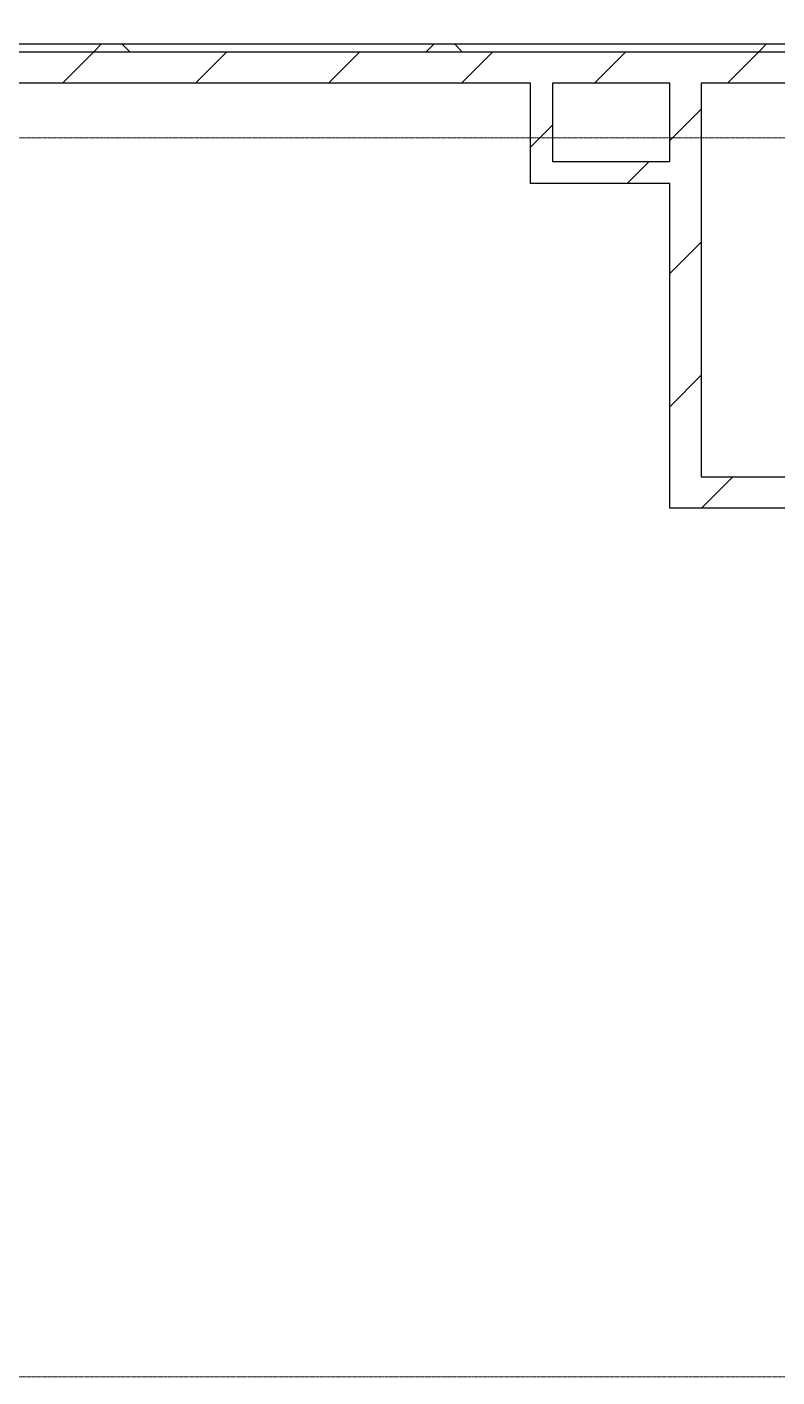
# Model space of a CAD drawing. Header units: millimetres. Extents: x -962357 to -591933, y -35273 to 59420.
# Drawn here: x -683603 to -678817, y -4320 to 4287 of the extents above; entities that cross this region are included whole.
import ezdxf

# ---------------------------------------------------------------- set-up
doc = ezdxf.new("R2010")
doc.units = ezdxf.units.MM
doc.linetypes.add('DPA_Grid _ Level 100', pattern=[10, 5.5, -1.6, 1.3, -1.6])
for name, color, linetype, lineweight in [('A-GLAZ-CURT', 2, 'Continuous', 9), ('A-WALL', 5, 'Continuous', 9), ('A-WALL-FNSH', 2, 'Continuous', 9), ('A-WALL-PATT', 1, 'Continuous', 9), ('S-GRID', 251, 'Continuous', 9)]:
    doc.layers.add(name, color=color, linetype=linetype, lineweight=lineweight)
doc.layers.add('A11_ALU.SOLID SHEET', color=2, linetype='Continuous')
pattern_1 = [(45, (2.4, 1), (-424.26407, 424.26407), [])]

# ---------------------------------------------------------------- blocks, each defined once
blk = doc.blocks.new('PPLS-PP19_Custom Tile Pattern - Custom Tile Pattern-V70-4130-01 MULTI-PURPOSE LEVEL - REFLECTED CEILING PLAN')
at = {"layer": 'A-GLAZ-CURT'}
for p, q in [((-300, 0), (300, 0)), ((300, 0), (-300, 0)), ((-134.2, 0), (-140, 0)), ((230.1, 0), (300, 0)), ((-300, -50), (300, -50)), ((300, -50), (-300, -50))]:
    blk.add_line(p, q, dxfattribs=at)
at = {"layer": 'A-GLAZ-CURT', "flags": 128}
for points in [[(-300, 0), (-291.6, 0), (-283.3, 0), (-275.2, 0), (-267.3, 0), (-259.5, 0), (-251.8, 0), (-244.2, 0), (-236.7, 0), (-229.4, 0), (-222.1, 0), (-214.8, 0), (-207.7, 0), (-200.8, 0), (-194, 0), (-187.5, 0), (-181.4, 0)], [(-190.4, 0), (-196.4, 0), (-202.6, 0), (-209, 0), (-215.7, 0), (-222.6, 0), (-229.7, 0), (-237, 0), (-244.4, 0), (-252, 0), (-259.7, 0), (-267.5, 0), (-275.5, 0), (-283.6, 0), (-291.7, 0), (-300, 0)], [(-149.4, 0), (-141.8, 0), (-132.8, 0), (-126.1, 0)]]:
    blk.add_lwpolyline(points, dxfattribs=at)
at = {"layer": 'A-GLAZ-CURT'}
for points, knots in [([(-300, 0), (-284.7, 0), (-236.6, 0), (-176.1, 0), (-138.3, 0), (-124.9, 0)], [-5323.127839, -5323.127839, -5323.127839, -5323.127839, -4502.809032, -2700.551212, -1108.984966, -1108.984966, -1108.984966, -1108.984966]), ([(-159.2, 0), (-159.6, 0), (-163.4, 0), (-174, 0), (-185.6, 0), (-209.8, 0), (-232, 0), (-248.9, 0), (-253.5, 0), (-253.7, 0)], [-2257.973564, -2257.973564, -2257.973564, -2257.973564, -2237.412286, -2029.680487, -1755.085331, -1400.429864, -858.079193, -543.655514, -531.287897, -531.287897, -531.287897, -531.287897]), ([(-143.3, 0), (-144.7, 0), (-149.9, 0), (-162, 0), (-177.9, 0), (-199.5, 0), (-215.4, 0), (-225.5, 0), (-226.7, 0)], [-2390.191866, -2390.191866, -2390.191866, -2390.191866, -2308.929706, -2113.765672, -1763.376603, -1422.553702, -978.033455, -910.549282, -910.549282, -910.549282, -910.549282]), ([(-128, 0), (-130.6, 0), (-136.8, 0), (-144.4, 0), (-147.1, 0)], [-5691.037617, -5691.037617, -5691.037617, -5691.037617, -5508.838257, -5319.88299, -5319.88299, -5319.88299, -5319.88299]), ([(-65.9, 0), (-70.5, 0), (-83.9, 0), (-110.9, 0), (-128.7, 0), (-142.4, 0), (-143.6, 0)], [-7788.403577, -7788.403577, -7788.403577, -7788.403577, -7508.296369, -7004.680444, -6449.282163, -6393.465623, -6393.465623, -6393.465623, -6393.465623]), ([(-118.2, 0), (-119.4, 0), (-122.1, 0), (-125.4, 0), (-127, 0), (-127.4, 0)], [-164.249813, -164.249813, -164.249813, -164.249813, -98.539552, -24.539552, 0, 0, 0, 0]), ([(-126.5, 0), (-122.4, 0), (-108.7, 0), (-90.8, 0), (-77.2, 0), (-72.3, 0)], [-5231.017328, -5231.017328, -5231.017328, -5231.017328, -4994.692869, -4542.524482, -4234.633075, -4234.633075, -4234.633075, -4234.633075]), ([(-125.7, 0), (-125.3, 0), (-120.4, 0), (-107.3, 0), (-90.4, 0), (-75.3, 0), (-68.4, 0), (-65.1, 0), (-63.6, 0)], [-4082.700899, -4082.700899, -4082.700899, -4082.700899, -4054.690705, -3793.097032, -3402.597032, -3144.956779, -3050.982048, -2969.237017, -2969.237017, -2969.237017, -2969.237017]), ([(-114.9, 0), (-108, 0), (-98.7, 0), (-91.2, 0), (-90.5, 0)], [-6773.888853, -6773.888853, -6773.888853, -6773.888853, -6236.997189, -6184.855039, -6184.855039, -6184.855039, -6184.855039]), ([(-58.7, 0), (-59.6, 0), (-65.7, 0), (-81.2, 0), (-99.4, 0), (-111.4, 0), (-113.3, 0)], [-1113.463882, -1113.463882, -1113.463882, -1113.463882, -1060.00838, -740.068933, -229.489605, -123.718209, -123.718209, -123.718209, -123.718209]), ([(-39.2, 0), (-39.7, 0), (-45.3, 0), (-56.2, 0), (-75.6, 0), (-92, 0), (-103.2, 0), (-106.1, 0)], [-1826.829157, -1826.829157, -1826.829157, -1826.829157, -1792.521578, -1466.981642, -1208.454564, -789.402658, -608.943052, -608.943052, -608.943052, -608.943052]), ([(-96.4, 0), (-96.2, 0), (-90.9, 0), (-71.3, 0), (-42.5, 0), (-15.2, 0), (-3.8, 0), (-1, 0)], [-5115.12164, -5115.12164, -5115.12164, -5115.12164, -5103.229623, -4799.173296, -4065.652676, -3589.737505, -3410.081093, -3410.081093, -3410.081093, -3410.081093]), ([(-67.9, 0), (-73, 0), (-81.1, 0), (-89.2, 0), (-91.8, 0)], [-2627.997013, -2627.997013, -2627.997013, -2627.997013, -2193.204658, -1970.99776, -1970.99776, -1970.99776, -1970.99776]), ([(-79.5, 0), (-79.3, 0), (-74.9, 0), (-70.9, 0), (-67.4, 0)], [-1286.743147, -1286.743147, -1286.743147, -1286.743147, -1274.333717, -1073.56893, -1073.56893, -1073.56893, -1073.56893]), ([(-29, 0), (-34, 0), (-43.7, 0), (-55.8, 0), (-63.3, 0), (-65.5, 0)], [-2680.714891, -2680.714891, -2680.714891, -2680.714891, -2413.671296, -2161.752162, -2037.343317, -2037.343317, -2037.343317, -2037.343317]), ([(31.2, 0), (26, 0), (12, 0), (-16.9, 0), (-42.2, 0), (-56.4, 0), (-58.5, 0)], [-4496.803627, -4496.803627, -4496.803627, -4496.803627, -4222.080604, -3745.412743, -2981.410125, -2831.320802, -2831.320802, -2831.320802, -2831.320802]), ([(-49.8, 0), (-48.2, 0), (-45.4, 0), (-42.6, 0), (-41.8, 0)], [-4417.7536, -4417.7536, -4417.7536, -4417.7536, -4321.566175, -4270.495146, -4270.495146, -4270.495146, -4270.495146]), ([(71, 0), (70.7, 0), (65.3, 0), (53.5, 0), (37, 0), (24.1, 0), (12.8, 0), (-2.9, 0), (-20.6, 0), (-32.8, 0), (-42.4, 0), (-47, 0), (-47.8, 0)], [-2966.590051, -2966.590051, -2966.590051, -2966.590051, -2950.589685, -2634.532728, -2313.748533, -2106.613311, -1925.670641, -1617.263037, -1290.787923, -1039.307308, -819.71621, -773.893057, -773.893057, -773.893057, -773.893057]), ([(-45.9, 0), (-43, 0), (-37.8, 0), (-33.6, 0), (-32.3, 0)], [-3487.344885, -3487.344885, -3487.344885, -3487.344885, -3315.260113, -3238.248822, -3238.248822, -3238.248822, -3238.248822]), ([(-31.3, 0), (-28.4, 0), (-17, 0), (8.8, 0), (43.4, 0), (68.5, 0), (77.9, 0), (79.3, 0)], [-6062.162279, -6062.162279, -6062.162279, -6062.162279, -5862.463379, -5340.621928, -4573.028122, -4094.177415, -3998.447461, -3998.447461, -3998.447461, -3998.447461]), ([(2.8, 0), (-4.7, 0), (-14.7, 0), (-28.9, 0), (-31.3, 0)], [-9880.810509, -9880.810509, -9880.810509, -9880.810509, -9424.652049, -9299.586361, -9299.586361, -9299.586361, -9299.586361]), ([(-29, 0), (-28.7, 0), (-27.4, 0), (-24.5, 0), (-22.6, 0)], [-166.548282, -166.548282, -166.548282, -166.548282, -102.06493, 0, 0, 0, 0]), ([(-22.6, 0), (-20.3, 0), (-17, 0), (-12.7, 0), (-10.9, 0), (-9.9, 0)], [-56468.192263, -56468.192263, -56468.192263, -56468.192263, -56344.022017, -56303.229861, -56238.992205, -56238.992205, -56238.992205, -56238.992205]), ([(-21.2, 0), (-19.4, 0), (-11.8, 0), (-1.3, 0), (4.5, 0)], [-2989.152759, -2989.152759, -2989.152759, -2989.152759, -2864.387349, -2490.960632, -2490.960632, -2490.960632, -2490.960632]), ([(0.5, 0), (-2.2, 0), (-6.9, 0), (-11, 0), (-12.4, 0)], [-2679.34943, -2679.34943, -2679.34943, -2679.34943, -2518.50168, -2435.772209, -2435.772209, -2435.772209, -2435.772209]), ([(-3.4, 0), (-0.6, 0), (14, 0), (42.8, 0), (88.7, 0), (120.6, 0), (138.3, 0), (138.5, 0)], [-439.821474, -439.821474, -439.821474, -439.821474, -429.606584, -390.253598, -346.313304, -291.370682, -290.5735, -290.5735, -290.5735, -290.5735]), ([(3.4, 0), (4.6, 0), (8, 0), (16, 0), (22.5, 0), (24.5, 0)], [-211.182196, -211.182196, -211.182196, -211.182196, -206.416616, -198.214427, -187.717507, -187.717507, -187.717507, -187.717507]), ([(103.1, 0), (101.1, 0), (86.3, 0), (63.3, 0), (37, 0), (25.3, 0), (20.9, 0)], [-375.435014, -375.435014, -375.435014, -375.435014, -369.147452, -330.153101, -307.516438, -289.397823, -289.397823, -289.397823, -289.397823]), ([(21.5, 0), (22, 0), (24.6, 0), (31, 0), (39, 0), (48.3, 0), (52.8, 0), (53.9, 0)], [-1992.768506, -1992.768506, -1992.768506, -1992.768506, -1956.422387, -1818.904206, -1645.594513, -1443.202566, -1370.028348, -1370.028348, -1370.028348, -1370.028348]), ([(136.4, 0), (121.7, 0), (86.9, 0), (51.2, 0), (31.2, 0)], [-106.750556, -106.750556, -106.750556, -106.750556, -59.610984, 0, 0, 0, 0]), ([(36.3, 0), (37.8, 0), (46.7, 0), (52.8, 0), (56.3, 0)], [-314.598523, -314.598523, -314.598523, -314.598523, -305.899624, -292.458861, -292.458861, -292.458861, -292.458861]), ([(100.3, 0), (90.4, 0), (75.2, 0), (57.8, 0), (46.5, 0), (41.8, 0), (38.2, 0), (37.3, 0)], [-395.777283, -395.777283, -395.777283, -395.777283, -357.622665, -341.267687, -334.000314, -326.15566, -321.97841, -321.97841, -321.97841, -321.97841]), ([(39, 0), (43.3, 0), (54.4, 0), (67.2, 0), (73, 0)], [-4639.627446, -4639.627446, -4639.627446, -4639.627446, -4353.683244, -3976.823525, -3976.823525, -3976.823525, -3976.823525]), ([(96.7, 0), (97, 0), (100.3, 0), (109, 0), (120.8, 0), (139.9, 0), (160.9, 0), (176.3, 0), (182.7, 0)], [-2253.533331, -2253.533331, -2253.533331, -2253.533331, -2233.599744, -2052.234781, -1843.028543, -1530.39897, -1095.004608, -662.803921, -662.803921, -662.803921, -662.803921]), ([(131.4, 0), (132.9, 0), (139.5, 0), (148, 0), (152.6, 0)], [-625.910216, -625.910216, -625.910216, -625.910216, -618.981161, -603.66234, -603.66234, -603.66234, -603.66234]), ([(162.8, 0), (165.4, 0), (168.7, 0), (170.7, 0), (170.7, 0)], [-111.264224, -111.264224, -111.264224, -111.264224, -56.742688, -55.632112, -55.632112, -55.632112, -55.632112]), ([(300, 0), (286.5, 0), (254.2, 0), (207.1, 0), (179.8, 0), (166.2, 0), (164.9, 0)], [-285.253232, -285.253232, -285.253232, -285.253232, -244.693688, -187.987675, -143.776725, -138.771843, -138.771843, -138.771843, -138.771843]), ([(171.5, 0), (176.5, 0), (188.6, 0), (194.3, 0), (195.7, 0)], [-7971.819559, -7971.819559, -7971.819559, -7971.819559, -7784.112253, -7707.76565, -7707.76565, -7707.76565, -7707.76565]), ([(185.8, 0), (186.9, 0), (192.6, 0), (208.8, 0), (219.4, 0), (230.1, 0)], [-46.257281, -46.257281, -46.257281, -46.257281, -41.623857, -24.459831, 0, 0, 0, 0]), ([(219.8, 0), (225.3, 0), (244.4, 0), (264.9, 0), (276, 0), (279, 0)], [-6915.603924, -6915.603924, -6915.603924, -6915.603924, -6582.165592, -6068.460911, -5859.388289, -5859.388289, -5859.388289, -5859.388289]), ([(286.1, 0), (286.6, 0), (288.3, 0), (293.6, 0), (297.8, 0), (300, 0)], [-4011.010929, -4011.010929, -4011.010929, -4011.010929, -3959.664717, -3862.421465, -3746.95702, -3746.95702, -3746.95702, -3746.95702])]:
    blk.add_open_spline(points, degree=3, knots=knots, dxfattribs=at)
for points in [[(-122.9, 0), (-125.3, 0), (-129.6, 0), (-133.8, 0)], [(-108.5, 0), (-104.3, 0), (-99.2, 0), (-91.5, 0)], [(67.8, 0), (71.7, 0), (75.7, 0), (79.6, 0)]]:
    blk.add_open_spline(points, degree=3, dxfattribs=at)
blk = doc.blocks.new('PPLS-PP19_Custom Tile Pattern - Custom Tile Pattern-V82-4130-01 MULTI-PURPOSE LEVEL - REFLECTED CEILING PLAN')
at = {"layer": 'A-GLAZ-CURT'}
for p, q in [((-300, 0), (300, 0)), ((300, 0), (-300, 0)), ((-134.2, 0), (-140, 0)), ((230.1, 0), (300, 0)), ((-300, -50), (300, -50)), ((300, -50), (-300, -50))]:
    blk.add_line(p, q, dxfattribs=at)
at = {"layer": 'A-GLAZ-CURT', "flags": 128}
for points in [[(-300, 0), (-291.6, 0), (-283.3, 0), (-275.2, 0), (-267.3, 0), (-259.5, 0), (-251.8, 0), (-244.2, 0), (-236.7, 0), (-229.4, 0), (-222.1, 0), (-214.8, 0), (-207.7, 0), (-200.8, 0), (-194, 0), (-187.5, 0), (-181.4, 0)], [(-190.4, 0), (-196.4, 0), (-202.6, 0), (-209, 0), (-215.7, 0), (-222.6, 0), (-229.7, 0), (-237, 0), (-244.4, 0), (-252, 0), (-259.7, 0), (-267.5, 0), (-275.5, 0), (-283.6, 0), (-291.7, 0), (-300, 0)], [(-149.4, 0), (-141.8, 0), (-132.8, 0), (-126.1, 0)]]:
    blk.add_lwpolyline(points, dxfattribs=at)
at = {"layer": 'A-GLAZ-CURT'}
for points, knots in [([(-300, 0), (-284.7, 0), (-236.6, 0), (-176.1, 0), (-138.3, 0), (-124.9, 0)], [-5323.127839, -5323.127839, -5323.127839, -5323.127839, -4502.809032, -2700.551212, -1108.984966, -1108.984966, -1108.984966, -1108.984966]), ([(-159.2, 0), (-159.6, 0), (-163.4, 0), (-174, 0), (-185.6, 0), (-209.8, 0), (-232, 0), (-248.9, 0), (-253.5, 0), (-253.7, 0)], [-2257.973564, -2257.973564, -2257.973564, -2257.973564, -2237.412286, -2029.680487, -1755.085331, -1400.429864, -858.079193, -543.655514, -531.287897, -531.287897, -531.287897, -531.287897]), ([(-143.3, 0), (-144.7, 0), (-149.9, 0), (-162, 0), (-177.9, 0), (-199.5, 0), (-215.4, 0), (-225.5, 0), (-226.7, 0)], [-2390.191866, -2390.191866, -2390.191866, -2390.191866, -2308.929706, -2113.765672, -1763.376603, -1422.553702, -978.033455, -910.549282, -910.549282, -910.549282, -910.549282]), ([(-128, 0), (-130.6, 0), (-136.8, 0), (-144.4, 0), (-147.1, 0)], [-5691.037617, -5691.037617, -5691.037617, -5691.037617, -5508.838257, -5319.88299, -5319.88299, -5319.88299, -5319.88299]), ([(-65.9, 0), (-70.5, 0), (-83.9, 0), (-110.9, 0), (-128.7, 0), (-142.4, 0), (-143.6, 0)], [-7788.403577, -7788.403577, -7788.403577, -7788.403577, -7508.296369, -7004.680444, -6449.282163, -6393.465623, -6393.465623, -6393.465623, -6393.465623]), ([(-118.2, 0), (-119.4, 0), (-122.1, 0), (-125.4, 0), (-127, 0), (-127.4, 0)], [-164.249813, -164.249813, -164.249813, -164.249813, -98.539552, -24.539552, 0, 0, 0, 0]), ([(-126.5, 0), (-122.4, 0), (-108.7, 0), (-90.8, 0), (-77.2, 0), (-72.3, 0)], [-5231.017328, -5231.017328, -5231.017328, -5231.017328, -4994.692869, -4542.524482, -4234.633075, -4234.633075, -4234.633075, -4234.633075]), ([(-125.7, 0), (-125.3, 0), (-120.4, 0), (-107.3, 0), (-90.4, 0), (-75.3, 0), (-68.4, 0), (-65.1, 0), (-63.6, 0)], [-4082.700899, -4082.700899, -4082.700899, -4082.700899, -4054.690705, -3793.097032, -3402.597032, -3144.956779, -3050.982048, -2969.237017, -2969.237017, -2969.237017, -2969.237017]), ([(-114.9, 0), (-108, 0), (-98.7, 0), (-91.2, 0), (-90.5, 0)], [-6773.888853, -6773.888853, -6773.888853, -6773.888853, -6236.997189, -6184.855039, -6184.855039, -6184.855039, -6184.855039]), ([(-58.7, 0), (-59.6, 0), (-65.7, 0), (-81.2, 0), (-99.4, 0), (-111.4, 0), (-113.3, 0)], [-1113.463882, -1113.463882, -1113.463882, -1113.463882, -1060.00838, -740.068933, -229.489605, -123.718209, -123.718209, -123.718209, -123.718209]), ([(-39.2, 0), (-39.7, 0), (-45.3, 0), (-56.2, 0), (-75.6, 0), (-92, 0), (-103.2, 0), (-106.1, 0)], [-1826.829157, -1826.829157, -1826.829157, -1826.829157, -1792.521578, -1466.981642, -1208.454564, -789.402658, -608.943052, -608.943052, -608.943052, -608.943052]), ([(-96.4, 0), (-96.2, 0), (-90.9, 0), (-71.3, 0), (-42.5, 0), (-15.2, 0), (-3.8, 0), (-1, 0)], [-5115.12164, -5115.12164, -5115.12164, -5115.12164, -5103.229623, -4799.173296, -4065.652676, -3589.737505, -3410.081093, -3410.081093, -3410.081093, -3410.081093]), ([(-67.9, 0), (-73, 0), (-81.1, 0), (-89.2, 0), (-91.8, 0)], [-2627.997013, -2627.997013, -2627.997013, -2627.997013, -2193.204658, -1970.99776, -1970.99776, -1970.99776, -1970.99776]), ([(-79.5, 0), (-79.3, 0), (-74.9, 0), (-70.9, 0), (-67.4, 0)], [-1286.743147, -1286.743147, -1286.743147, -1286.743147, -1274.333717, -1073.56893, -1073.56893, -1073.56893, -1073.56893]), ([(-29, 0), (-34, 0), (-43.7, 0), (-55.8, 0), (-63.3, 0), (-65.5, 0)], [-2680.714891, -2680.714891, -2680.714891, -2680.714891, -2413.671296, -2161.752162, -2037.343317, -2037.343317, -2037.343317, -2037.343317]), ([(31.2, 0), (26, 0), (12, 0), (-16.9, 0), (-42.2, 0), (-56.4, 0), (-58.5, 0)], [-4496.803627, -4496.803627, -4496.803627, -4496.803627, -4222.080604, -3745.412743, -2981.410125, -2831.320802, -2831.320802, -2831.320802, -2831.320802]), ([(-49.8, 0), (-48.2, 0), (-45.4, 0), (-42.6, 0), (-41.8, 0)], [-4417.7536, -4417.7536, -4417.7536, -4417.7536, -4321.566175, -4270.495146, -4270.495146, -4270.495146, -4270.495146]), ([(71, 0), (70.7, 0), (65.3, 0), (53.5, 0), (37, 0), (24.1, 0), (12.8, 0), (-2.9, 0), (-20.6, 0), (-32.8, 0), (-42.4, 0), (-47, 0), (-47.8, 0)], [-2966.590051, -2966.590051, -2966.590051, -2966.590051, -2950.589685, -2634.532728, -2313.748533, -2106.613311, -1925.670641, -1617.263037, -1290.787923, -1039.307308, -819.71621, -773.893057, -773.893057, -773.893057, -773.893057]), ([(-45.9, 0), (-43, 0), (-37.8, 0), (-33.6, 0), (-32.3, 0)], [-3487.344885, -3487.344885, -3487.344885, -3487.344885, -3315.260113, -3238.248822, -3238.248822, -3238.248822, -3238.248822]), ([(-31.3, 0), (-28.4, 0), (-17, 0), (8.8, 0), (43.4, 0), (68.5, 0), (77.9, 0), (79.3, 0)], [-6062.162279, -6062.162279, -6062.162279, -6062.162279, -5862.463379, -5340.621928, -4573.028122, -4094.177415, -3998.447461, -3998.447461, -3998.447461, -3998.447461]), ([(2.8, 0), (-4.7, 0), (-14.7, 0), (-28.9, 0), (-31.3, 0)], [-9880.810509, -9880.810509, -9880.810509, -9880.810509, -9424.652049, -9299.586361, -9299.586361, -9299.586361, -9299.586361]), ([(-29, 0), (-28.7, 0), (-27.4, 0), (-24.5, 0), (-22.6, 0)], [-166.548282, -166.548282, -166.548282, -166.548282, -102.06493, 0, 0, 0, 0]), ([(-22.6, 0), (-20.3, 0), (-17, 0), (-12.7, 0), (-10.9, 0), (-9.9, 0)], [-56468.192263, -56468.192263, -56468.192263, -56468.192263, -56344.022017, -56303.229861, -56238.992205, -56238.992205, -56238.992205, -56238.992205]), ([(-21.2, 0), (-19.4, 0), (-11.8, 0), (-1.3, 0), (4.5, 0)], [-2989.152759, -2989.152759, -2989.152759, -2989.152759, -2864.387349, -2490.960632, -2490.960632, -2490.960632, -2490.960632]), ([(0.5, 0), (-2.2, 0), (-6.9, 0), (-11, 0), (-12.4, 0)], [-2679.34943, -2679.34943, -2679.34943, -2679.34943, -2518.50168, -2435.772209, -2435.772209, -2435.772209, -2435.772209]), ([(-3.4, 0), (-0.6, 0), (14, 0), (42.8, 0), (88.7, 0), (120.6, 0), (138.3, 0), (138.5, 0)], [-439.821474, -439.821474, -439.821474, -439.821474, -429.606584, -390.253598, -346.313304, -291.370682, -290.5735, -290.5735, -290.5735, -290.5735]), ([(3.4, 0), (4.6, 0), (8, 0), (16, 0), (22.5, 0), (24.5, 0)], [-211.182196, -211.182196, -211.182196, -211.182196, -206.416616, -198.214427, -187.717507, -187.717507, -187.717507, -187.717507]), ([(103.1, 0), (101.1, 0), (86.3, 0), (63.3, 0), (37, 0), (25.3, 0), (20.9, 0)], [-375.435014, -375.435014, -375.435014, -375.435014, -369.147452, -330.153101, -307.516438, -289.397823, -289.397823, -289.397823, -289.397823]), ([(21.5, 0), (22, 0), (24.6, 0), (31, 0), (39, 0), (48.3, 0), (52.8, 0), (53.9, 0)], [-1992.768506, -1992.768506, -1992.768506, -1992.768506, -1956.422387, -1818.904206, -1645.594513, -1443.202566, -1370.028348, -1370.028348, -1370.028348, -1370.028348]), ([(136.4, 0), (121.7, 0), (86.9, 0), (51.2, 0), (31.2, 0)], [-106.750556, -106.750556, -106.750556, -106.750556, -59.610984, 0, 0, 0, 0]), ([(36.3, 0), (37.8, 0), (46.7, 0), (52.8, 0), (56.3, 0)], [-314.598523, -314.598523, -314.598523, -314.598523, -305.899624, -292.458861, -292.458861, -292.458861, -292.458861]), ([(100.3, 0), (90.4, 0), (75.2, 0), (57.8, 0), (46.5, 0), (41.8, 0), (38.2, 0), (37.3, 0)], [-395.777283, -395.777283, -395.777283, -395.777283, -357.622665, -341.267687, -334.000314, -326.15566, -321.97841, -321.97841, -321.97841, -321.97841]), ([(39, 0), (43.3, 0), (54.4, 0), (67.2, 0), (73, 0)], [-4639.627446, -4639.627446, -4639.627446, -4639.627446, -4353.683244, -3976.823525, -3976.823525, -3976.823525, -3976.823525]), ([(96.7, 0), (97, 0), (100.3, 0), (109, 0), (120.8, 0), (139.9, 0), (160.9, 0), (176.3, 0), (182.7, 0)], [-2253.533331, -2253.533331, -2253.533331, -2253.533331, -2233.599744, -2052.234781, -1843.028543, -1530.39897, -1095.004608, -662.803921, -662.803921, -662.803921, -662.803921]), ([(131.4, 0), (132.9, 0), (139.5, 0), (148, 0), (152.6, 0)], [-625.910216, -625.910216, -625.910216, -625.910216, -618.981161, -603.66234, -603.66234, -603.66234, -603.66234]), ([(162.8, 0), (165.4, 0), (168.7, 0), (170.7, 0), (170.7, 0)], [-111.264224, -111.264224, -111.264224, -111.264224, -56.742688, -55.632112, -55.632112, -55.632112, -55.632112]), ([(238.4, 0), (226.8, 0), (201.6, 0), (179.8, 0), (166.2, 0), (164.9, 0)], [-223.321528, -223.321528, -223.321528, -223.321528, -187.987675, -143.776725, -138.771843, -138.771843, -138.771843, -138.771843]), ([(171.5, 0), (176.5, 0), (188.6, 0), (194.3, 0), (195.7, 0)], [-7971.819559, -7971.819559, -7971.819559, -7971.819559, -7784.112253, -7707.76565, -7707.76565, -7707.76565, -7707.76565]), ([(185.8, 0), (186.9, 0), (192.6, 0), (208.8, 0), (219.4, 0), (230.1, 0)], [-46.257281, -46.257281, -46.257281, -46.257281, -41.623857, -24.459831, 0, 0, 0, 0]), ([(300, 0), (286.5, 0), (266, 0), (245.5, 0), (238.6, 0)], [-285.253232, -285.253232, -285.253232, -285.253232, -244.693688, -223.576857, -223.576857, -223.576857, -223.576857]), ([(243.9, 0), (253.3, 0), (265.9, 0), (276, 0), (279, 0)], [-6519.523061, -6519.523061, -6519.523061, -6519.523061, -6068.460911, -5859.388289, -5859.388289, -5859.388289, -5859.388289]), ([(286.1, 0), (286.6, 0), (288.3, 0), (293.6, 0), (297.8, 0), (300, 0)], [-4011.010929, -4011.010929, -4011.010929, -4011.010929, -3959.664717, -3862.421465, -3746.95702, -3746.95702, -3746.95702, -3746.95702])]:
    blk.add_open_spline(points, degree=3, knots=knots, dxfattribs=at)
for points in [[(-122.9, 0), (-125.3, 0), (-129.6, 0), (-133.8, 0)], [(-108.5, 0), (-104.3, 0), (-99.2, 0), (-91.5, 0)], [(67.8, 0), (71.7, 0), (75.7, 0), (79.6, 0)], [(219.8, 0), (224.2, 0), (229.8, 0), (235.5, 0)]]:
    blk.add_open_spline(points, degree=3, dxfattribs=at)
blk = doc.blocks.new('PPLS-PP19_Custom Tile Pattern - Custom Tile Pattern-V112-4130-01 MULTI-PURPOSE LEVEL - REFLECTED CEILING PLAN')
at = {"layer": 'A-GLAZ-CURT'}
for p, q in [((-300, 0), (300, 0)), ((300, 0), (-300, 0)), ((-134.2, 0), (-140, 0)), ((230.1, 0), (300, 0)), ((-300, -50), (300, -50)), ((300, -50), (-300, -50))]:
    blk.add_line(p, q, dxfattribs=at)
at = {"layer": 'A-GLAZ-CURT', "flags": 128}
for points in [[(-300, 0), (-291.6, 0), (-283.3, 0), (-275.2, 0), (-267.3, 0), (-259.5, 0), (-251.8, 0), (-244.2, 0), (-236.7, 0), (-229.4, 0), (-222.1, 0), (-214.8, 0), (-207.7, 0), (-200.8, 0), (-194, 0), (-187.5, 0), (-181.4, 0)], [(-190.4, 0), (-196.4, 0), (-202.6, 0), (-209, 0), (-215.7, 0), (-222.6, 0), (-229.7, 0), (-237, 0), (-244.4, 0), (-252, 0), (-259.7, 0), (-267.5, 0), (-275.5, 0), (-283.6, 0), (-291.7, 0), (-300, 0)], [(-149.4, 0), (-141.8, 0), (-132.8, 0), (-126.1, 0)]]:
    blk.add_lwpolyline(points, dxfattribs=at)
at = {"layer": 'A-GLAZ-CURT'}
for points, knots in [([(-300, 0), (-284.7, 0), (-236.6, 0), (-176.1, 0), (-138.3, 0), (-124.9, 0)], [-5323.127839, -5323.127839, -5323.127839, -5323.127839, -4502.809032, -2700.551212, -1108.984966, -1108.984966, -1108.984966, -1108.984966]), ([(-159.2, 0), (-159.6, 0), (-163.4, 0), (-174, 0), (-185.6, 0), (-209.8, 0), (-232, 0), (-248.9, 0), (-253.5, 0), (-253.7, 0)], [-2257.973564, -2257.973564, -2257.973564, -2257.973564, -2237.412286, -2029.680487, -1755.085331, -1400.429864, -858.079193, -543.655514, -531.287897, -531.287897, -531.287897, -531.287897]), ([(-143.3, 0), (-144.7, 0), (-149.9, 0), (-162, 0), (-177.9, 0), (-199.5, 0), (-215.4, 0), (-225.5, 0), (-226.7, 0)], [-2390.191866, -2390.191866, -2390.191866, -2390.191866, -2308.929706, -2113.765672, -1763.376603, -1422.553702, -978.033455, -910.549282, -910.549282, -910.549282, -910.549282]), ([(-128, 0), (-130.6, 0), (-136.8, 0), (-144.4, 0), (-147.1, 0)], [-5691.037617, -5691.037617, -5691.037617, -5691.037617, -5508.838257, -5319.88299, -5319.88299, -5319.88299, -5319.88299]), ([(-65.9, 0), (-70.5, 0), (-83.9, 0), (-110.9, 0), (-128.7, 0), (-142.4, 0), (-143.6, 0)], [-7788.403577, -7788.403577, -7788.403577, -7788.403577, -7508.296369, -7004.680444, -6449.282163, -6393.465623, -6393.465623, -6393.465623, -6393.465623]), ([(-118.2, 0), (-119.4, 0), (-122.1, 0), (-125.4, 0), (-127, 0), (-127.4, 0)], [-164.249813, -164.249813, -164.249813, -164.249813, -98.539552, -24.539552, 0, 0, 0, 0]), ([(-126.5, 0), (-122.4, 0), (-108.7, 0), (-90.8, 0), (-77.2, 0), (-72.3, 0)], [-5231.017328, -5231.017328, -5231.017328, -5231.017328, -4994.692869, -4542.524482, -4234.633075, -4234.633075, -4234.633075, -4234.633075]), ([(-125.7, 0), (-125.3, 0), (-120.4, 0), (-107.3, 0), (-90.4, 0), (-75.3, 0), (-68.4, 0), (-65.1, 0), (-63.6, 0)], [-4082.700899, -4082.700899, -4082.700899, -4082.700899, -4054.690705, -3793.097032, -3402.597032, -3144.956779, -3050.982048, -2969.237017, -2969.237017, -2969.237017, -2969.237017]), ([(-114.9, 0), (-108, 0), (-98.7, 0), (-91.2, 0), (-90.5, 0)], [-6773.888853, -6773.888853, -6773.888853, -6773.888853, -6236.997189, -6184.855039, -6184.855039, -6184.855039, -6184.855039]), ([(-58.7, 0), (-59.6, 0), (-65.7, 0), (-81.2, 0), (-99.4, 0), (-111.4, 0), (-113.3, 0)], [-1113.463882, -1113.463882, -1113.463882, -1113.463882, -1060.00838, -740.068933, -229.489605, -123.718209, -123.718209, -123.718209, -123.718209]), ([(-39.2, 0), (-39.7, 0), (-45.3, 0), (-56.2, 0), (-75.6, 0), (-92, 0), (-103.2, 0), (-106.1, 0)], [-1826.829157, -1826.829157, -1826.829157, -1826.829157, -1792.521578, -1466.981642, -1208.454564, -789.402658, -608.943052, -608.943052, -608.943052, -608.943052]), ([(-96.4, 0), (-96.2, 0), (-90.9, 0), (-71.3, 0), (-42.5, 0), (-15.2, 0), (-3.8, 0), (-1, 0)], [-5115.12164, -5115.12164, -5115.12164, -5115.12164, -5103.229623, -4799.173296, -4065.652676, -3589.737505, -3410.081093, -3410.081093, -3410.081093, -3410.081093]), ([(-67.9, 0), (-73, 0), (-81.1, 0), (-89.2, 0), (-91.8, 0)], [-2627.997013, -2627.997013, -2627.997013, -2627.997013, -2193.204658, -1970.99776, -1970.99776, -1970.99776, -1970.99776]), ([(-79.5, 0), (-79.3, 0), (-74.9, 0), (-70.9, 0), (-67.4, 0)], [-1286.743147, -1286.743147, -1286.743147, -1286.743147, -1274.333717, -1073.56893, -1073.56893, -1073.56893, -1073.56893]), ([(-29, 0), (-34, 0), (-43.7, 0), (-55.8, 0), (-63.3, 0), (-65.5, 0)], [-2680.714891, -2680.714891, -2680.714891, -2680.714891, -2413.671296, -2161.752162, -2037.343317, -2037.343317, -2037.343317, -2037.343317]), ([(31.2, 0), (26, 0), (12, 0), (-16.9, 0), (-42.2, 0), (-56.4, 0), (-58.5, 0)], [-4496.803627, -4496.803627, -4496.803627, -4496.803627, -4222.080604, -3745.412743, -2981.410125, -2831.320802, -2831.320802, -2831.320802, -2831.320802]), ([(-49.8, 0), (-48.2, 0), (-45.4, 0), (-42.6, 0), (-41.8, 0)], [-4417.7536, -4417.7536, -4417.7536, -4417.7536, -4321.566175, -4270.495146, -4270.495146, -4270.495146, -4270.495146]), ([(71, 0), (70.7, 0), (65.3, 0), (53.5, 0), (37, 0), (24.1, 0), (12.8, 0), (-2.9, 0), (-20.6, 0), (-32.8, 0), (-42.4, 0), (-47, 0), (-47.8, 0)], [-2966.590051, -2966.590051, -2966.590051, -2966.590051, -2950.589685, -2634.532728, -2313.748533, -2106.613311, -1925.670641, -1617.263037, -1290.787923, -1039.307308, -819.71621, -773.893057, -773.893057, -773.893057, -773.893057]), ([(-45.9, 0), (-43, 0), (-37.8, 0), (-33.6, 0), (-32.3, 0)], [-3487.344885, -3487.344885, -3487.344885, -3487.344885, -3315.260113, -3238.248822, -3238.248822, -3238.248822, -3238.248822]), ([(-31.3, 0), (-28.4, 0), (-17, 0), (8.8, 0), (43.4, 0), (68.5, 0), (77.9, 0), (79.3, 0)], [-6062.162279, -6062.162279, -6062.162279, -6062.162279, -5862.463379, -5340.621928, -4573.028122, -4094.177415, -3998.447461, -3998.447461, -3998.447461, -3998.447461]), ([(2.8, 0), (-4.7, 0), (-14.7, 0), (-28.9, 0), (-31.3, 0)], [-9880.810509, -9880.810509, -9880.810509, -9880.810509, -9424.652049, -9299.586361, -9299.586361, -9299.586361, -9299.586361]), ([(-29, 0), (-28.7, 0), (-27.4, 0), (-24.5, 0), (-22.6, 0)], [-166.548282, -166.548282, -166.548282, -166.548282, -102.06493, 0, 0, 0, 0]), ([(-22.6, 0), (-20.3, 0), (-17, 0), (-12.7, 0), (-10.9, 0), (-9.9, 0)], [-56468.192263, -56468.192263, -56468.192263, -56468.192263, -56344.022017, -56303.229861, -56238.992205, -56238.992205, -56238.992205, -56238.992205]), ([(-21.2, 0), (-19.4, 0), (-11.8, 0), (-1.3, 0), (4.5, 0)], [-2989.152759, -2989.152759, -2989.152759, -2989.152759, -2864.387349, -2490.960632, -2490.960632, -2490.960632, -2490.960632]), ([(0.5, 0), (-2.2, 0), (-6.9, 0), (-11, 0), (-12.4, 0)], [-2679.34943, -2679.34943, -2679.34943, -2679.34943, -2518.50168, -2435.772209, -2435.772209, -2435.772209, -2435.772209]), ([(-3.4, 0), (-0.6, 0), (14, 0), (42.8, 0), (88.7, 0), (120.6, 0), (138.3, 0), (138.5, 0)], [-439.821474, -439.821474, -439.821474, -439.821474, -429.606584, -390.253598, -346.313304, -291.370682, -290.5735, -290.5735, -290.5735, -290.5735]), ([(3.4, 0), (4.6, 0), (8, 0), (16, 0), (22.5, 0), (24.5, 0)], [-211.182196, -211.182196, -211.182196, -211.182196, -206.416616, -198.214427, -187.717507, -187.717507, -187.717507, -187.717507]), ([(103.1, 0), (101.1, 0), (86.3, 0), (63.3, 0), (37, 0), (25.3, 0), (20.9, 0)], [-375.435014, -375.435014, -375.435014, -375.435014, -369.147452, -330.153101, -307.516438, -289.397823, -289.397823, -289.397823, -289.397823]), ([(21.5, 0), (22, 0), (24.6, 0), (31, 0), (39, 0), (48.3, 0), (52.8, 0), (53.9, 0)], [-1992.768506, -1992.768506, -1992.768506, -1992.768506, -1956.422387, -1818.904206, -1645.594513, -1443.202566, -1370.028348, -1370.028348, -1370.028348, -1370.028348]), ([(136.4, 0), (121.7, 0), (86.9, 0), (51.2, 0), (31.2, 0)], [-106.750556, -106.750556, -106.750556, -106.750556, -59.610984, 0, 0, 0, 0]), ([(36.3, 0), (37.8, 0), (46.7, 0), (52.8, 0), (56.3, 0)], [-314.598523, -314.598523, -314.598523, -314.598523, -305.899624, -292.458861, -292.458861, -292.458861, -292.458861]), ([(100.3, 0), (90.4, 0), (75.2, 0), (57.8, 0), (46.5, 0), (41.8, 0), (38.2, 0), (37.3, 0)], [-395.777283, -395.777283, -395.777283, -395.777283, -357.622665, -341.267687, -334.000314, -326.15566, -321.97841, -321.97841, -321.97841, -321.97841]), ([(39, 0), (43.3, 0), (54.4, 0), (67.2, 0), (73, 0)], [-4639.627446, -4639.627446, -4639.627446, -4639.627446, -4353.683244, -3976.823525, -3976.823525, -3976.823525, -3976.823525]), ([(96.7, 0), (97, 0), (100.3, 0), (109, 0), (120.8, 0), (139.9, 0), (156.2, 0), (166.9, 0), (169.8, 0)], [-2253.533331, -2253.533331, -2253.533331, -2253.533331, -2233.599744, -2052.234781, -1843.028543, -1530.39897, -1095.004608, -927.925489, -927.925489, -927.925489, -927.925489]), ([(131.4, 0), (132.9, 0), (139.5, 0), (148, 0), (152.6, 0)], [-625.910216, -625.910216, -625.910216, -625.910216, -618.981161, -603.66234, -603.66234, -603.66234, -603.66234]), ([(162.8, 0), (165.4, 0), (168.7, 0), (170.7, 0), (170.7, 0)], [-111.264224, -111.264224, -111.264224, -111.264224, -56.742688, -55.632112, -55.632112, -55.632112, -55.632112]), ([(171.1, 0), (170.4, 0), (168.3, 0), (166.2, 0), (164.9, 0)], [-146.481389, -146.481389, -146.481389, -146.481389, -143.776725, -138.771843, -138.771843, -138.771843, -138.771843]), ([(172.8, 0), (177.8, 0), (188.9, 0), (194.3, 0), (195.7, 0)], [-7956.941964, -7956.941964, -7956.941964, -7956.941964, -7784.112253, -7707.76565, -7707.76565, -7707.76565, -7707.76565]), ([(300, 0), (286.5, 0), (254.2, 0), (210.6, 0), (186.5, 0), (177.4, 0)], [-285.253232, -285.253232, -285.253232, -285.253232, -244.693688, -187.987675, -154.190936, -154.190936, -154.190936, -154.190936]), ([(185.8, 0), (186.9, 0), (192.6, 0), (208.8, 0), (219.4, 0), (230.1, 0)], [-46.257281, -46.257281, -46.257281, -46.257281, -41.623857, -24.459831, 0, 0, 0, 0]), ([(219.8, 0), (225.3, 0), (244.4, 0), (264.9, 0), (276, 0), (279, 0)], [-6915.603924, -6915.603924, -6915.603924, -6915.603924, -6582.165592, -6068.460911, -5859.388289, -5859.388289, -5859.388289, -5859.388289]), ([(286.1, 0), (286.6, 0), (288.3, 0), (293.6, 0), (297.8, 0), (300, 0)], [-4011.010929, -4011.010929, -4011.010929, -4011.010929, -3959.664717, -3862.421465, -3746.95702, -3746.95702, -3746.95702, -3746.95702])]:
    blk.add_open_spline(points, degree=3, knots=knots, dxfattribs=at)
for points in [[(-122.9, 0), (-125.3, 0), (-129.6, 0), (-133.8, 0)], [(-108.5, 0), (-104.3, 0), (-99.2, 0), (-91.5, 0)], [(67.8, 0), (71.7, 0), (75.7, 0), (79.6, 0)], [(176.5, 0), (178.7, 0), (180.7, 0), (182.7, 0)]]:
    blk.add_open_spline(points, degree=3, dxfattribs=at)
blk = doc.blocks.new('*U612')
at = {"layer": 'A-GLAZ-CURT'}
for name, p in [('PPLS-PP19_Custom Tile Pattern - Custom Tile Pattern-V70-4130-01 MULTI-PURPOSE LEVEL - REFLECTED CEILING PLAN', (61200, 600)), ('PPLS-PP19_Custom Tile Pattern - Custom Tile Pattern-V82-4130-01 MULTI-PURPOSE LEVEL - REFLECTED CEILING PLAN', (61800, 600)), ('PPLS-PP19_Custom Tile Pattern - Custom Tile Pattern-V70-4130-01 MULTI-PURPOSE LEVEL - REFLECTED CEILING PLAN', (62400, 600)), ('PPLS-PP19_Custom Tile Pattern - Custom Tile Pattern-V70-4130-01 MULTI-PURPOSE LEVEL - REFLECTED CEILING PLAN', (63000, 600)), ('PPLS-PP19_Custom Tile Pattern - Custom Tile Pattern-V70-4130-01 MULTI-PURPOSE LEVEL - REFLECTED CEILING PLAN', (63600, 600)), ('PPLS-PP19_Custom Tile Pattern - Custom Tile Pattern-V70-4130-01 MULTI-PURPOSE LEVEL - REFLECTED CEILING PLAN', (64200, 600)), ('PPLS-PP19_Custom Tile Pattern - Custom Tile Pattern-V112-4130-01 MULTI-PURPOSE LEVEL - REFLECTED CEILING PLAN', (64800, 600)), ('PPLS-PP19_Custom Tile Pattern - Custom Tile Pattern-V70-4130-01 MULTI-PURPOSE LEVEL - REFLECTED CEILING PLAN', (65400, 600)), ('PPLS-PP19_Custom Tile Pattern - Custom Tile Pattern-V70-4130-01 MULTI-PURPOSE LEVEL - REFLECTED CEILING PLAN', (66000, 600))]:
    blk.add_blockref(name, p, dxfattribs=at)
blk = doc.blocks.new('*U856')
blk.add_lwpolyline([(21173.4, -580), (28210, -580), (28210, -6850), (45954.2, -6850), (45954.2, 600), (82995.1, 600), (83086.5, 650), (90052, 650), (90392, 990), (103159.2, 990), (103159.2, 4990), (21173.4, 4990), (21173.4, 3485.5), (21203.4, 3485.5), (21203.4, 925.5), (21173.4, 925.5), (21173.4, -580)])

msp = doc.modelspace()

# ---------------------------------------------------------------- block references
at = {"layer": 'A11_ALU.SOLID SHEET', "color": 2}
msp.add_blockref('*U856', (-744680, 3580), dxfattribs=at)

# ---------------------------------------------------------------- next in the draw order: hatches: boundary and pattern name
at = {"layer": 'A-WALL-PATT'}
h = msp.add_hatch(dxfattribs=at)
h.set_pattern_fill('FP_3', color=256, style=0, pattern_type=2)
h.set_pattern_definition([(45, (2.4, 1), (-1060.6602, 1060.6602), []), (135, (2.4, 1), (-1060.6602, -1060.6602), [])])
h.paths.add_polyline_path([(-662295.1, 4130), (-661705.7, 4130), (-661755.7, 4180), (-698675.8, 4180), (-698675.8, 4130), (-668099, 4130)])
h = msp.add_hatch(dxfattribs=at)
h.set_pattern_fill('FP_2', color=256, style=0, pattern_type=2)
h.set_pattern_definition(pattern_1)
h.paths.add_polyline_path([(-662295.1, 3930), (-661505.7, 3930), (-661705.7, 4130), (-698475.8, 4130), (-698475.8, 3930), (-668099, 3930)])
h = msp.add_hatch(dxfattribs=at)
h.set_pattern_fill('FP_2', color=256, style=0, pattern_type=2)
h.set_pattern_definition(pattern_1)
h.paths.add_polyline_path([(-680250, 3290), (-680250, 3930), (-680390, 3930), (-680390, 3290)])
h = msp.add_hatch(dxfattribs=at)
h.set_pattern_fill('FP_2', color=256, style=0, pattern_type=2)
h.set_pattern_definition(pattern_1)
h.paths.add_polyline_path([(-679500, 1420), (-679300, 1420), (-679300, 3930), (-679500, 3930), (-679500, 3290)])
h = msp.add_hatch(dxfattribs=at)
h.set_pattern_fill('FP_2', color=256, style=0, pattern_type=2)
h.set_pattern_definition(pattern_1)
h.paths.add_polyline_path([(-680250, 3290), (-679500, 3290), (-679500, 3430), (-680250, 3430)])
h = msp.add_hatch(dxfattribs=at)
h.set_pattern_fill('FP_2', color=256, style=0, pattern_type=2)
h.set_pattern_definition(pattern_1)
h.paths.add_polyline_path([(-672925, 1220), (-672925, 1420), (-679500, 1420), (-679500, 1220), (-673903, 1220)])

# ---------------------------------------------------------------- next in the draw order: linework, layer by layer
at = {"layer": 'A-WALL', "color": 7, "lineweight": 25}
for p, q in [((-698475.8, 4130), (-661705.7, 4130)), ((-680390, 3930), (-698475.8, 3930)), ((-680390, 3290), (-680390, 3930)), ((-679500, 3930), (-680250, 3930)), ((-680250, 3930), (-680250, 3430)), ((-679500, 3430), (-679500, 3930)), ((-677075, 3930), (-679300, 3930)), ((-679300, 3930), (-679300, 1420)), ((-680250, 3430), (-679500, 3430)), ((-680250, 3290), (-680390, 3290)), ((-679500, 3290), (-680250, 3290)), ((-679500, 1420), (-679500, 3290)), ((-679500, 1220), (-679500, 1420)), ((-679300, 1420), (-677075, 1420)), ((-672925, 1220), (-679500, 1220))]:
    msp.add_line(p, q, dxfattribs=at)
at = {"layer": 'A-WALL-FNSH', "color": 250}
for p, q in [((-698675.8, 4180), (-661755.7, 4180)), ((-661705.7, 4130), (-698675.8, 4130))]:
    msp.add_line(p, q, dxfattribs=at)
at = {"layer": 'S-GRID', "linetype": 'DPA_Grid _ Level 100'}
for p, q in [((-602984.2, 3580), (-957857, 3580)), ((-603146.2, -4320), (-957857, -4320))]:
    msp.add_line(p, q, dxfattribs=at)

# ---------------------------------------------------------------- next in the draw order: block references
msp.add_blockref('*U612', (-744680, 3580))

doc.saveas('drawing.dxf')
